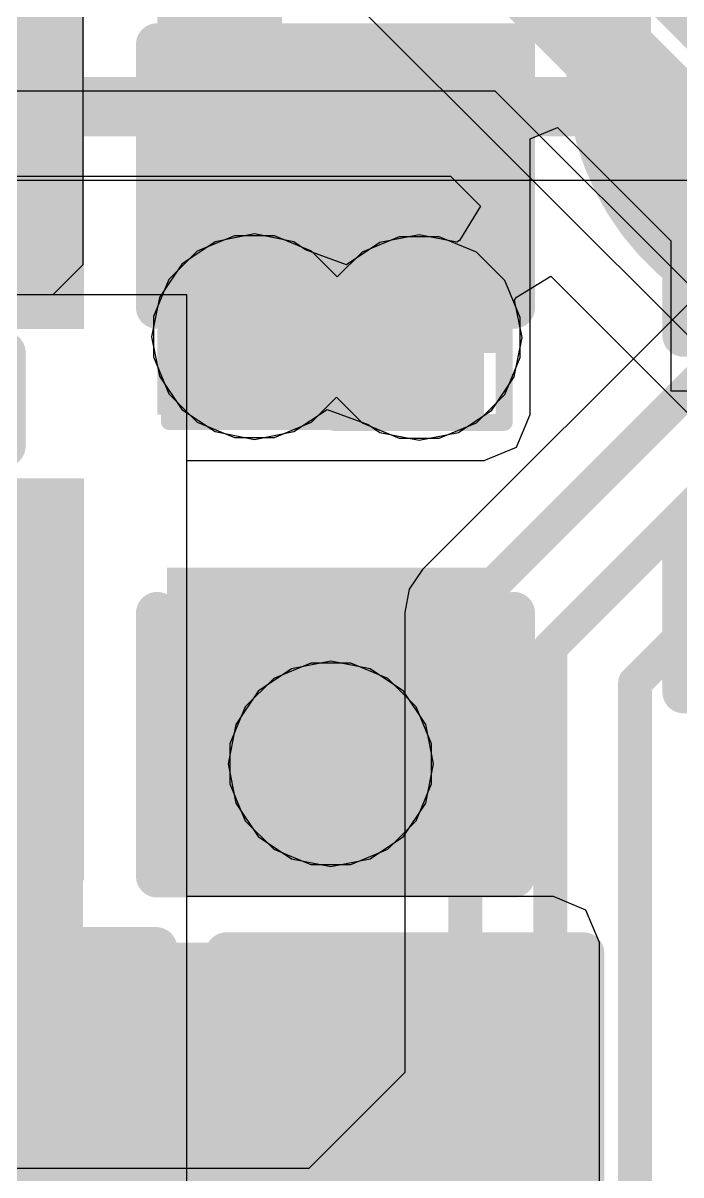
# Model space of a CAD drawing. Header units: inches. Extents: x -6 to 283, y -12 to 154.
# Drawn here: x 40.116 to 42.084, y -8.569 to -5.122 of the extents above; entities that cross this region are included whole.
import ezdxf

# ---------------------------------------------------------------- set-up
doc = ezdxf.new("R2010")
doc.units = ezdxf.units.IN
for name, color, linetype in [('Bottom Layer', 5, 'Continuous'), ('Bottom Overlay', 54, 'Continuous'), ('Bottom Paste', 16, 'Continuous'), ('Bottom Solder', 6, 'Continuous'), ('Drill Drawing', 1, 'Continuous'), ('GND-1', 16, 'Continuous'), ('GND-2', 90, 'Continuous'), ('GND-3', 216, 'Continuous'), ('GND-4', 54, 'Continuous'), ('PWR-1', 156, 'Continuous'), ('PWR-2', 130, 'Continuous'), ('Signal L1', 76, 'Continuous'), ('Signal L2', 6, 'Continuous'), ('Top Layer', 1, 'Continuous'), ('Via Holes', 16, 'Continuous')]:
    doc.layers.add(name, color=color, linetype=linetype)

# ---------------------------------------------------------------- blocks, each defined once
blk = doc.blocks.new('IND_0806_B_185')
at = {"layer": 'Bottom Layer'}
for points in [[(-1.325, 1), (-0.325, 1), (-0.325, -1), (-1.325, -1)], [(0.325, 1), (1.325, 1), (1.325, -1), (0.325, -1)]]:
    blk.add_hatch(color=5, dxfattribs=at).paths.add_polyline_path(points)
at = {"layer": 'Bottom Paste'}
for points in [[(-1.325, 1), (-0.325, 1), (-0.325, -1), (-1.325, -1)], [(0.325, 1), (1.325, 1), (1.325, -1), (0.325, -1)]]:
    blk.add_hatch(color=16, dxfattribs=at).paths.add_polyline_path(points)
at = {"layer": 'Bottom Solder'}
for points in [[(-1.4266, 1.1016), (-0.2234, 1.1016), (-0.2234, -1.1016), (-1.4266, -1.1016)], [(0.2234, 1.1016), (1.4266, 1.1016), (1.4266, -1.1016), (0.2234, -1.1016)]]:
    blk.add_hatch(color=6, dxfattribs=at).paths.add_polyline_path(points)
at = {"layer": 'Bottom Overlay'}
for points in [[(-0.127, 0.8636, 0.127, 0.127, 0), (0.1524, 0.8636, 0.127, 0.127, 0)], [(-0.127, -0.8636, 0.127, 0.127, 0), (0.1524, -0.8636, 0.127, 0.127, 0)]]:
    blk.add_lwpolyline(points, format="xyseb", dxfattribs=at)
for points in [[(-0.1588, 0.8636, 0.0635, 0.0635, 1), (-0.0952, 0.8636, 0.0635, 0.0635, 1)], [(0.1206, 0.8636, 0.0635, 0.0635, 1), (0.1842, 0.8636, 0.0635, 0.0635, 1)], [(-0.1588, -0.8636, 0.0635, 0.0635, 1), (-0.0952, -0.8636, 0.0635, 0.0635, 1)], [(0.1206, -0.8636, 0.0635, 0.0635, 1), (0.1842, -0.8636, 0.0635, 0.0635, 1)]]:
    blk.add_lwpolyline(points, format="xyseb", close=True, dxfattribs=at)
blk = doc.blocks.new('C___0603_B_408')
at = {"layer": 'Bottom Layer'}
for points in [[(-1.143, -0.4445), (-1.143, 0.4445), (-0.381, 0.4445), (-0.381, -0.4445)], [(0.381, -0.4445), (0.381, 0.4445), (1.143, 0.4445), (1.143, -0.4445)]]:
    blk.add_hatch(color=5, dxfattribs=at).paths.add_polyline_path(points)
at = {"layer": 'Bottom Paste'}
for points in [[(-1.143, -0.4445), (-1.143, 0.4445), (-0.381, 0.4445), (-0.381, -0.4445)], [(0.381, -0.4445), (0.381, 0.4445), (1.143, 0.4445), (1.143, -0.4445)]]:
    blk.add_hatch(color=16, dxfattribs=at).paths.add_polyline_path(points)
at = {"layer": 'Bottom Solder'}
for points in [[(-1.203, -0.5045), (-1.203, 0.5045), (-0.321, 0.5045), (-0.321, -0.5045)], [(0.321, -0.5045), (0.321, 0.5045), (1.203, 0.5045), (1.203, -0.5045)]]:
    blk.add_hatch(color=6, dxfattribs=at).paths.add_polyline_path(points)
at = {"layer": 'Bottom Overlay'}
for points in [[(-1.2446, 0.5334, 0.127, 0.127, 0), (-1.2446, -0.5334, 0.127, 0.127, 0)], [(-1.2446, 0.5334, 0.127, 0.127, 0), (-0.4572, 0.5334, 0.127, 0.127, 0)], [(1.2446, 0.5334, 0.127, 0.127, 0), (0.4572, 0.5334, 0.127, 0.127, 0)], [(1.2446, 0.5334, 0.127, 0.127, 0), (1.2446, -0.5334, 0.127, 0.127, 0)], [(-1.2446, -0.5334, 0.127, 0.127, 0), (-0.4572, -0.5334, 0.127, 0.127, 0)], [(0.4572, -0.5334, 0.127, 0.127, 0), (1.2446, -0.5334, 0.127, 0.127, 0)]]:
    blk.add_lwpolyline(points, format="xyseb", dxfattribs=at)
for points in [[(-1.2764, 0.5334, 0.0635, 0.0635, 1), (-1.2128, 0.5334, 0.0635, 0.0635, 1)], [(-1.2764, 0.5334, 0.0635, 0.0635, 1), (-1.2128, 0.5334, 0.0635, 0.0635, 1)], [(-0.4889, 0.5334, 0.0635, 0.0635, 1), (-0.4254, 0.5334, 0.0635, 0.0635, 1)], [(0.4255, 0.5334, 0.0635, 0.0635, 1), (0.489, 0.5334, 0.0635, 0.0635, 1)], [(1.2128, 0.5334, 0.0635, 0.0635, 1), (1.2764, 0.5334, 0.0635, 0.0635, 1)], [(1.2128, 0.5334, 0.0635, 0.0635, 1), (1.2764, 0.5334, 0.0635, 0.0635, 1)], [(-1.2764, -0.5334, 0.0635, 0.0635, 1), (-1.2128, -0.5334, 0.0635, 0.0635, 1)], [(-1.2764, -0.5334, 0.0635, 0.0635, 1), (-1.2128, -0.5334, 0.0635, 0.0635, 1)], [(-0.4889, -0.5334, 0.0635, 0.0635, 1), (-0.4254, -0.5334, 0.0635, 0.0635, 1)], [(0.4255, -0.5334, 0.0635, 0.0635, 1), (0.489, -0.5334, 0.0635, 0.0635, 1)], [(1.2128, -0.5334, 0.0635, 0.0635, 1), (1.2764, -0.5334, 0.0635, 0.0635, 1)], [(1.2128, -0.5334, 0.0635, 0.0635, 1), (1.2764, -0.5334, 0.0635, 0.0635, 1)]]:
    blk.add_lwpolyline(points, format="xyseb", close=True, dxfattribs=at)
blk = doc.blocks.new('C___0603_B_410')
at = {"layer": 'Bottom Layer'}
for points in [[(-1.143, -0.4445), (-1.143, 0.4445), (-0.381, 0.4445), (-0.381, -0.4445)], [(0.381, -0.4445), (0.381, 0.4445), (1.143, 0.4445), (1.143, -0.4445)]]:
    blk.add_hatch(color=5, dxfattribs=at).paths.add_polyline_path(points)
at = {"layer": 'Bottom Paste'}
for points in [[(-1.143, -0.4445), (-1.143, 0.4445), (-0.381, 0.4445), (-0.381, -0.4445)], [(0.381, -0.4445), (0.381, 0.4445), (1.143, 0.4445), (1.143, -0.4445)]]:
    blk.add_hatch(color=16, dxfattribs=at).paths.add_polyline_path(points)
at = {"layer": 'Bottom Solder'}
for points in [[(-1.203, -0.5045), (-1.203, 0.5045), (-0.321, 0.5045), (-0.321, -0.5045)], [(0.321, -0.5045), (0.321, 0.5045), (1.203, 0.5045), (1.203, -0.5045)]]:
    blk.add_hatch(color=6, dxfattribs=at).paths.add_polyline_path(points)
at = {"layer": 'Bottom Overlay'}
for points in [[(-1.2446, 0.5334, 0.127, 0.127, 0), (-1.2446, -0.5334, 0.127, 0.127, 0)], [(-1.2446, 0.5334, 0.127, 0.127, 0), (-0.4572, 0.5334, 0.127, 0.127, 0)], [(0.4572, 0.5334, 0.127, 0.127, 0), (1.2446, 0.5334, 0.127, 0.127, 0)], [(1.2446, 0.5334, 0.127, 0.127, 0), (1.2446, -0.5334, 0.127, 0.127, 0)], [(-1.2446, -0.5334, 0.127, 0.127, 0), (-0.4572, -0.5334, 0.127, 0.127, 0)], [(0.4572, -0.5334, 0.127, 0.127, 0), (1.2446, -0.5334, 0.127, 0.127, 0)]]:
    blk.add_lwpolyline(points, format="xyseb", dxfattribs=at)
for points in [[(-1.2764, 0.5334, 0.0635, 0.0635, 1), (-1.2128, 0.5334, 0.0635, 0.0635, 1)], [(-1.2764, 0.5334, 0.0635, 0.0635, 1), (-1.2128, 0.5334, 0.0635, 0.0635, 1)], [(-0.4889, 0.5334, 0.0635, 0.0635, 1), (-0.4254, 0.5334, 0.0635, 0.0635, 1)], [(0.4254, 0.5334, 0.0635, 0.0635, 1), (0.4889, 0.5334, 0.0635, 0.0635, 1)], [(1.2128, 0.5334, 0.0635, 0.0635, 1), (1.2764, 0.5334, 0.0635, 0.0635, 1)], [(1.2128, 0.5334, 0.0635, 0.0635, 1), (1.2764, 0.5334, 0.0635, 0.0635, 1)], [(-1.2764, -0.5334, 0.0635, 0.0635, 1), (-1.2128, -0.5334, 0.0635, 0.0635, 1)], [(-1.2764, -0.5334, 0.0635, 0.0635, 1), (-1.2128, -0.5334, 0.0635, 0.0635, 1)], [(-0.4889, -0.5334, 0.0635, 0.0635, 1), (-0.4254, -0.5334, 0.0635, 0.0635, 1)], [(0.4254, -0.5334, 0.0635, 0.0635, 1), (0.4889, -0.5334, 0.0635, 0.0635, 1)], [(1.2128, -0.5334, 0.0635, 0.0635, 1), (1.2764, -0.5334, 0.0635, 0.0635, 1)], [(1.2128, -0.5334, 0.0635, 0.0635, 1), (1.2764, -0.5334, 0.0635, 0.0635, 1)]]:
    blk.add_lwpolyline(points, format="xyseb", close=True, dxfattribs=at)
blk = doc.blocks.new('C___0603_B_413')
at = {"layer": 'Bottom Layer'}
for points in [[(-1.143, -0.4445), (-1.143, 0.4445), (-0.381, 0.4445), (-0.381, -0.4445)], [(0.381, -0.4445), (0.381, 0.4445), (1.143, 0.4445), (1.143, -0.4445)]]:
    blk.add_hatch(color=5, dxfattribs=at).paths.add_polyline_path(points)
at = {"layer": 'Bottom Paste'}
for points in [[(-1.143, -0.4445), (-1.143, 0.4445), (-0.381, 0.4445), (-0.381, -0.4445)], [(0.381, -0.4445), (0.381, 0.4445), (1.143, 0.4445), (1.143, -0.4445)]]:
    blk.add_hatch(color=16, dxfattribs=at).paths.add_polyline_path(points)
at = {"layer": 'Bottom Solder'}
for points in [[(-1.203, -0.5045), (-1.203, 0.5045), (-0.321, 0.5045), (-0.321, -0.5045)], [(0.321, -0.5045), (0.321, 0.5045), (1.203, 0.5045), (1.203, -0.5045)]]:
    blk.add_hatch(color=6, dxfattribs=at).paths.add_polyline_path(points)
at = {"layer": 'Bottom Overlay'}
for points in [[(-1.2446, 0.5334, 0.127, 0.127, 0), (-0.4572, 0.5334, 0.127, 0.127, 0)], [(-1.2446, 0.5334, 0.127, 0.127, 0), (-1.2446, -0.5334, 0.127, 0.127, 0)], [(0.4572, 0.5334, 0.127, 0.127, 0), (1.2446, 0.5334, 0.127, 0.127, 0)], [(1.2446, 0.5334, 0.127, 0.127, 0), (1.2446, -0.5334, 0.127, 0.127, 0)], [(-1.2446, -0.5334, 0.127, 0.127, 0), (-0.4572, -0.5334, 0.127, 0.127, 0)], [(0.4572, -0.5334, 0.127, 0.127, 0), (1.2446, -0.5334, 0.127, 0.127, 0)]]:
    blk.add_lwpolyline(points, format="xyseb", dxfattribs=at)
for points in [[(-1.2764, 0.5334, 0.0635, 0.0635, 1), (-1.2128, 0.5334, 0.0635, 0.0635, 1)], [(-1.2764, 0.5334, 0.0635, 0.0635, 1), (-1.2128, 0.5334, 0.0635, 0.0635, 1)], [(-0.4889, 0.5334, 0.0635, 0.0635, 1), (-0.4254, 0.5334, 0.0635, 0.0635, 1)], [(0.4254, 0.5334, 0.0635, 0.0635, 1), (0.4889, 0.5334, 0.0635, 0.0635, 1)], [(1.2128, 0.5334, 0.0635, 0.0635, 1), (1.2764, 0.5334, 0.0635, 0.0635, 1)], [(1.2128, 0.5334, 0.0635, 0.0635, 1), (1.2764, 0.5334, 0.0635, 0.0635, 1)], [(-1.2764, -0.5334, 0.0635, 0.0635, 1), (-1.2128, -0.5334, 0.0635, 0.0635, 1)], [(-1.2764, -0.5334, 0.0635, 0.0635, 1), (-1.2128, -0.5334, 0.0635, 0.0635, 1)], [(-0.4889, -0.5334, 0.0635, 0.0635, 1), (-0.4254, -0.5334, 0.0635, 0.0635, 1)], [(0.4254, -0.5334, 0.0635, 0.0635, 1), (0.4889, -0.5334, 0.0635, 0.0635, 1)], [(1.2128, -0.5334, 0.0635, 0.0635, 1), (1.2764, -0.5334, 0.0635, 0.0635, 1)], [(1.2128, -0.5334, 0.0635, 0.0635, 1), (1.2764, -0.5334, 0.0635, 0.0635, 1)]]:
    blk.add_lwpolyline(points, format="xyseb", close=True, dxfattribs=at)
blk = doc.blocks.new('C___0402_B_463')
at = {"layer": 'Bottom Layer'}
for points in [[(-0.2413, 0.3175), (-0.2413, -0.3175), (-0.6985, -0.3175), (-0.6985, 0.3175)], [(0.6985, 0.3175), (0.6985, -0.3175), (0.2413, -0.3175), (0.2413, 0.3175)]]:
    blk.add_hatch(color=5, dxfattribs=at).paths.add_polyline_path(points)
at = {"layer": 'Bottom Paste'}
for points in [[(-0.2413, 0.3175), (-0.2413, -0.3175), (-0.6985, -0.3175), (-0.6985, 0.3175)], [(0.6985, 0.3175), (0.6985, -0.3175), (0.2413, -0.3175), (0.2413, 0.3175)]]:
    blk.add_hatch(color=16, dxfattribs=at).paths.add_polyline_path(points)
at = {"layer": 'Bottom Solder'}
for points in [[(-0.1813, 0.3775), (-0.1813, -0.3775), (-0.7585, -0.3775), (-0.7585, 0.3775)], [(0.7585, 0.3775), (0.7585, -0.3775), (0.1813, -0.3775), (0.1813, 0.3775)]]:
    blk.add_hatch(color=6, dxfattribs=at).paths.add_polyline_path(points)
at = {"layer": 'Bottom Overlay'}
for points in [[(-0.7874, 0.4064, 0.127, 0.127, 0), (-0.2794, 0.4064, 0.127, 0.127, 0)], [(-0.7874, 0.4064, 0.127, 0.127, 0), (-0.7874, -0.4064, 0.127, 0.127, 0)], [(0.2794, 0.4064, 0.127, 0.127, 0), (0.7874, 0.4064, 0.127, 0.127, 0)], [(0.7874, 0.4064, 0.127, 0.127, 0), (0.7874, -0.4064, 0.127, 0.127, 0)], [(-0.7874, -0.4064, 0.127, 0.127, 0), (-0.2794, -0.4064, 0.127, 0.127, 0)], [(0.2794, -0.4064, 0.127, 0.127, 0), (0.7874, -0.4064, 0.127, 0.127, 0)]]:
    blk.add_lwpolyline(points, format="xyseb", dxfattribs=at)
for points in [[(-0.8191, 0.4064, 0.0635, 0.0635, 1), (-0.7556, 0.4064, 0.0635, 0.0635, 1)], [(-0.8191, 0.4064, 0.0635, 0.0635, 1), (-0.7556, 0.4064, 0.0635, 0.0635, 1)], [(-0.3111, 0.4064, 0.0635, 0.0635, 1), (-0.2477, 0.4064, 0.0635, 0.0635, 1)], [(0.2477, 0.4064, 0.0635, 0.0635, 1), (0.3111, 0.4064, 0.0635, 0.0635, 1)], [(0.7556, 0.4064, 0.0635, 0.0635, 1), (0.8191, 0.4064, 0.0635, 0.0635, 1)], [(0.7556, 0.4064, 0.0635, 0.0635, 1), (0.8191, 0.4064, 0.0635, 0.0635, 1)], [(-0.8191, -0.4064, 0.0635, 0.0635, 1), (-0.7556, -0.4064, 0.0635, 0.0635, 1)], [(-0.8191, -0.4064, 0.0635, 0.0635, 1), (-0.7556, -0.4064, 0.0635, 0.0635, 1)], [(-0.3111, -0.4064, 0.0635, 0.0635, 1), (-0.2477, -0.4064, 0.0635, 0.0635, 1)], [(0.2477, -0.4064, 0.0635, 0.0635, 1), (0.3111, -0.4064, 0.0635, 0.0635, 1)], [(0.7556, -0.4064, 0.0635, 0.0635, 1), (0.8191, -0.4064, 0.0635, 0.0635, 1)], [(0.7556, -0.4064, 0.0635, 0.0635, 1), (0.8191, -0.4064, 0.0635, 0.0635, 1)]]:
    blk.add_lwpolyline(points, format="xyseb", close=True, dxfattribs=at)

msp = doc.modelspace()

# ---------------------------------------------------------------- hatches: boundary and pattern name
at = {"layer": 'Bottom Layer'}
for points in [[(40.5177, -6.2936), (40.8022, -6.2936), (40.8022, -4.7512), (40.5177, -4.7512)], [(40.6066, -6.2936), (41.4956, -6.2936), (41.4956, -5.2875), (40.6066, -5.2875)], [(38.1428, -8.7699), (40.2957, -8.7699), (40.2957, -6.5854), (38.1428, -6.5854)], [(38.1428, -8.913), (41.7031, -8.913), (41.7031, -7.8733), (38.1428, -7.8733)]]:
    msp.add_hatch(color=5, dxfattribs=at).paths.add_polyline_path(points)
h = msp.add_hatch(color=5, dxfattribs=at)
edge = h.paths.add_edge_path()
edge.add_arc((40.8084, -6.0604), 0.2, 0, 360)
h = msp.add_hatch(color=5, dxfattribs=at)
edge = h.paths.add_edge_path()
edge.add_arc((41.3016, -6.0629), 0.2, 0, 360)
h = msp.add_hatch(color=5, dxfattribs=at)
edge = h.paths.add_edge_path()
edge.add_arc((41.037, -7.3386), 0.2, 0, 360)
at = {"layer": 'GND-1'}
h = msp.add_hatch(color=16, dxfattribs=at)
edge = h.paths.add_edge_path()
edge.add_arc((40.8084, -6.0604), 0.2, 0, 360)
h = msp.add_hatch(color=16, dxfattribs=at)
edge = h.paths.add_edge_path()
edge.add_arc((41.3016, -6.0629), 0.2, 0, 360)
h = msp.add_hatch(color=16, dxfattribs=at)
edge = h.paths.add_edge_path()
edge.add_arc((41.037, -7.3386), 0.2, 0, 360)
at = {"layer": 'GND-2'}
h = msp.add_hatch(color=90, dxfattribs=at)
edge = h.paths.add_edge_path()
edge.add_arc((40.8084, -6.0604), 0.2, 0, 360)
h = msp.add_hatch(color=90, dxfattribs=at)
edge = h.paths.add_edge_path()
edge.add_arc((41.3016, -6.0629), 0.2, 0, 360)
h = msp.add_hatch(color=90, dxfattribs=at)
edge = h.paths.add_edge_path()
edge.add_arc((41.037, -7.3386), 0.2, 0, 360)
at = {"layer": 'GND-3'}
h = msp.add_hatch(color=216, dxfattribs=at)
edge = h.paths.add_edge_path()
edge.add_arc((40.8084, -6.0604), 0.2, 0, 360)
h = msp.add_hatch(color=216, dxfattribs=at)
edge = h.paths.add_edge_path()
edge.add_arc((41.3016, -6.0629), 0.2, 0, 360)
h = msp.add_hatch(color=216, dxfattribs=at)
edge = h.paths.add_edge_path()
edge.add_arc((41.037, -7.3386), 0.2, 0, 360)
at = {"layer": 'GND-4'}
h = msp.add_hatch(color=54, dxfattribs=at)
edge = h.paths.add_edge_path()
edge.add_arc((40.8084, -6.0604), 0.2, 0, 360)
h = msp.add_hatch(color=54, dxfattribs=at)
edge = h.paths.add_edge_path()
edge.add_arc((41.3016, -6.0629), 0.2, 0, 360)
h = msp.add_hatch(color=54, dxfattribs=at)
edge = h.paths.add_edge_path()
edge.add_arc((41.037, -7.3386), 0.2, 0, 360)
at = {"layer": 'PWR-1'}
h = msp.add_hatch(color=156, dxfattribs=at)
edge = h.paths.add_edge_path()
edge.add_arc((40.8084, -6.0604), 0.2, 0, 360)
h = msp.add_hatch(color=156, dxfattribs=at)
edge = h.paths.add_edge_path()
edge.add_arc((41.3016, -6.0629), 0.2, 0, 360)
h = msp.add_hatch(color=156, dxfattribs=at)
edge = h.paths.add_edge_path()
edge.add_arc((41.037, -7.3386), 0.2, 0, 360)
at = {"layer": 'PWR-2'}
h = msp.add_hatch(color=130, dxfattribs=at)
edge = h.paths.add_edge_path()
edge.add_arc((40.8084, -6.0604), 0.2, 0, 360)
h = msp.add_hatch(color=130, dxfattribs=at)
edge = h.paths.add_edge_path()
edge.add_arc((41.3016, -6.0629), 0.2, 0, 360)
h = msp.add_hatch(color=130, dxfattribs=at)
edge = h.paths.add_edge_path()
edge.add_arc((41.037, -7.3386), 0.2, 0, 360)
at = {"layer": 'Signal L1'}
h = msp.add_hatch(color=76, dxfattribs=at)
edge = h.paths.add_edge_path()
edge.add_arc((40.8084, -6.0604), 0.2, 0, 360)
h = msp.add_hatch(color=76, dxfattribs=at)
edge = h.paths.add_edge_path()
edge.add_arc((41.3016, -6.0629), 0.2, 0, 360)
h = msp.add_hatch(color=76, dxfattribs=at)
edge = h.paths.add_edge_path()
edge.add_arc((41.037, -7.3386), 0.2, 0, 360)
at = {"layer": 'Signal L2'}
h = msp.add_hatch(color=6, dxfattribs=at)
edge = h.paths.add_edge_path()
edge.add_arc((40.8084, -6.0604), 0.2, 0, 360)
h = msp.add_hatch(color=6, dxfattribs=at)
edge = h.paths.add_edge_path()
edge.add_arc((41.3016, -6.0629), 0.2, 0, 360)
h = msp.add_hatch(color=6, dxfattribs=at)
edge = h.paths.add_edge_path()
edge.add_arc((41.037, -7.3386), 0.2, 0, 360)
at = {"layer": 'Top Layer'}
h = msp.add_hatch(color=1, dxfattribs=at)
edge = h.paths.add_edge_path()
edge.add_arc((40.8084, -6.0604), 0.2, 0, 360)
h = msp.add_hatch(color=1, dxfattribs=at)
edge = h.paths.add_edge_path()
edge.add_arc((41.3016, -6.0629), 0.2, 0, 360)
h = msp.add_hatch(color=1, dxfattribs=at)
edge = h.paths.add_edge_path()
edge.add_arc((41.037, -7.3386), 0.2, 0, 360)
at = {"layer": 'Via Holes'}
h = msp.add_hatch(color=7, dxfattribs=at)
edge = h.paths.add_edge_path()
edge.add_arc((40.8084, -6.0604), 0.1, 0, 360)
h = msp.add_hatch(color=7, dxfattribs=at)
edge = h.paths.add_edge_path()
edge.add_arc((41.3016, -6.0629), 0.1, 0, 360)
h = msp.add_hatch(color=7, dxfattribs=at)
edge = h.paths.add_edge_path()
edge.add_arc((41.037, -7.3386), 0.1, 0, 360)

# ---------------------------------------------------------------- linework, layer by layer
at = {"layer": 'Bottom Layer'}
for p, q in [((40.2957, -4.9014), (40.2957, -5.8456)), ((41.633, -5.4683), (41.7152, -5.4342)), ((41.7152, -5.4342), (42.0544, -5.7734)), ((41.633, -6.2936), (41.633, -5.4683)), ((42.0544, -5.7734), (42.0544, -6.2223)), ((40.2957, -5.8456), (40.2059, -5.9354)), ((40.6066, -5.9354), (38.0034, -5.9354)), ((40.2059, -5.9354), (38.1969, -5.9354)), ((40.6066, -9.0505), (40.6066, -5.9354)), ((42.0544, -6.2223), (42.9434, -6.2223)), ((41.5928, -6.3908), (41.633, -6.2936)), ((41.4956, -6.431), (41.5928, -6.3908)), ((40.6066, -7.7359), (40.6066, -6.431)), ((40.6066, -6.431), (41.4956, -6.431)), ((41.7031, -7.7359), (40.6066, -7.7359)), ((41.8003, -7.7761), (41.7031, -7.7359)), ((41.8406, -7.8733), (41.8003, -7.7761)), ((41.8406, -8.913), (41.8406, -7.8733))]:
    msp.add_line(p, q, dxfattribs=at)
for points in [[(41.5022, -4.4912, 0.1524, 0.1524, 0), (42.3349, -5.3238, 0.1524, 0.1524, 0)], [(40.8022, -5.5974, 0.1778, 0.1778, 0), (40.8022, -4.6983, 0.1778, 0.1778, 0)], [(41.3604, -4.7865, 0.1524, 0.1524, 0), (42.2576, -5.6836, 0.1524, 0.1524, 0)], [(41.2198, -5.451, 0.1524, 0.1524, 0), (41.2586, -5.451, 0.1524, 0.1524, 0)]]:
    msp.add_lwpolyline(points, format="xyseb", dxfattribs=at)
for points in [[(41.1817, -5.451, 0.0762, 0.0762, 1), (41.2579, -5.451, 0.0762, 0.0762, 1)], [(41.2205, -5.451, 0.0762, 0.0762, 1), (41.2967, -5.451, 0.0762, 0.0762, 1)], [(40.7578, -5.5974, 0.0889, 0.0889, 1), (40.8467, -5.5974, 0.0889, 0.0889, 1)]]:
    msp.add_lwpolyline(points, format="xyseb", close=True, dxfattribs=at)
at = {"layer": 'Drill Drawing'}
for points in [[(40.5544, -5.8064, 0.0508, 0.0508, 0), (41.0624, -5.8064, 0.0508, 0.0508, 0)], [(40.5544, -6.3144, 0.0508, 0.0508, 0), (40.5544, -5.8064, 0.0508, 0.0508, 0)], [(41.0476, -5.8089, 0.0508, 0.0508, 0), (41.5556, -5.8089, 0.0508, 0.0508, 0)], [(41.0476, -6.3169, 0.0508, 0.0508, 0), (41.0476, -5.8089, 0.0508, 0.0508, 0)], [(41.0624, -6.3144, 0.0508, 0.0508, 0), (41.0624, -5.8064, 0.0508, 0.0508, 0)], [(41.5556, -6.3169, 0.0508, 0.0508, 0), (41.5556, -5.8089, 0.0508, 0.0508, 0)], [(40.5544, -6.3144, 0.0508, 0.0508, 0), (41.0624, -6.3144, 0.0508, 0.0508, 0)], [(41.0476, -6.3169, 0.0508, 0.0508, 0), (41.5556, -6.3169, 0.0508, 0.0508, 0)], [(40.783, -7.0846, 0.0508, 0.0508, 0), (41.291, -7.0846, 0.0508, 0.0508, 0)], [(40.783, -7.5926, 0.0508, 0.0508, 0), (40.783, -7.0846, 0.0508, 0.0508, 0)], [(41.291, -7.5926, 0.0508, 0.0508, 0), (41.291, -7.0846, 0.0508, 0.0508, 0)], [(40.783, -7.5926, 0.0508, 0.0508, 0), (41.291, -7.5926, 0.0508, 0.0508, 0)]]:
    msp.add_lwpolyline(points, format="xyseb", dxfattribs=at)
for points in [[(40.5417, -5.8064, 0.0254, 0.0254, 1), (40.5671, -5.8064, 0.0254, 0.0254, 1)], [(40.5417, -5.8064, 0.0254, 0.0254, 1), (40.5671, -5.8064, 0.0254, 0.0254, 1)], [(41.0349, -5.8089, 0.0254, 0.0254, 1), (41.0603, -5.8089, 0.0254, 0.0254, 1)], [(41.0349, -5.8089, 0.0254, 0.0254, 1), (41.0603, -5.8089, 0.0254, 0.0254, 1)], [(41.0497, -5.8064, 0.0254, 0.0254, 1), (41.0751, -5.8064, 0.0254, 0.0254, 1)], [(41.0497, -5.8064, 0.0254, 0.0254, 1), (41.0751, -5.8064, 0.0254, 0.0254, 1)], [(41.5429, -5.8089, 0.0254, 0.0254, 1), (41.5683, -5.8089, 0.0254, 0.0254, 1)], [(41.5429, -5.8089, 0.0254, 0.0254, 1), (41.5683, -5.8089, 0.0254, 0.0254, 1)], [(40.5417, -6.3144, 0.0254, 0.0254, 1), (40.5671, -6.3144, 0.0254, 0.0254, 1)], [(40.5417, -6.3144, 0.0254, 0.0254, 1), (40.5671, -6.3144, 0.0254, 0.0254, 1)], [(41.0349, -6.3169, 0.0254, 0.0254, 1), (41.0603, -6.3169, 0.0254, 0.0254, 1)], [(41.0349, -6.3169, 0.0254, 0.0254, 1), (41.0603, -6.3169, 0.0254, 0.0254, 1)], [(41.0497, -6.3144, 0.0254, 0.0254, 1), (41.0751, -6.3144, 0.0254, 0.0254, 1)], [(41.0497, -6.3144, 0.0254, 0.0254, 1), (41.0751, -6.3144, 0.0254, 0.0254, 1)], [(41.5429, -6.3169, 0.0254, 0.0254, 1), (41.5683, -6.3169, 0.0254, 0.0254, 1)], [(41.5429, -6.3169, 0.0254, 0.0254, 1), (41.5683, -6.3169, 0.0254, 0.0254, 1)], [(40.7703, -7.0846, 0.0254, 0.0254, 1), (40.7957, -7.0846, 0.0254, 0.0254, 1)], [(40.7703, -7.0846, 0.0254, 0.0254, 1), (40.7957, -7.0846, 0.0254, 0.0254, 1)], [(41.2783, -7.0846, 0.0254, 0.0254, 1), (41.3037, -7.0846, 0.0254, 0.0254, 1)], [(41.2783, -7.0846, 0.0254, 0.0254, 1), (41.3037, -7.0846, 0.0254, 0.0254, 1)], [(40.7703, -7.5926, 0.0254, 0.0254, 1), (40.7957, -7.5926, 0.0254, 0.0254, 1)], [(40.7703, -7.5926, 0.0254, 0.0254, 1), (40.7957, -7.5926, 0.0254, 0.0254, 1)], [(41.2783, -7.5926, 0.0254, 0.0254, 1), (41.3037, -7.5926, 0.0254, 0.0254, 1)], [(41.2783, -7.5926, 0.0254, 0.0254, 1), (41.3037, -7.5926, 0.0254, 0.0254, 1)]]:
    msp.add_lwpolyline(points, format="xyseb", close=True, dxfattribs=at)
at = {"layer": 'GND-1'}
for p, q in [((40.7485, -5.7588), (40.6376, -5.8047)), ((40.8684, -5.7588), (40.7485, -5.7588)), ((40.9793, -5.8047), (40.8684, -5.7588)), ((41.2416, -5.7613), (41.1307, -5.8072)), ((41.3616, -5.7613), (41.2416, -5.7613)), ((41.4724, -5.8072), (41.3616, -5.7613)), ((40.6376, -5.8047), (40.5528, -5.8895)), ((41.0563, -5.8817), (40.9793, -5.8047)), ((41.1307, -5.8072), (41.0563, -5.8817)), ((41.5573, -5.8921), (41.4724, -5.8072)), ((40.5528, -5.8895), (40.5068, -6.0004)), ((41.6032, -6.0029), (41.5573, -5.8921)), ((40.5068, -6.0004), (40.5068, -6.1204)), ((41.6032, -6.1229), (41.6032, -6.0029)), ((40.5068, -6.1204), (40.5528, -6.2312)), ((41.5573, -6.2337), (41.6032, -6.1229)), ((40.5528, -6.2312), (40.6376, -6.3161)), ((41.4724, -6.3186), (41.5573, -6.2337)), ((40.9793, -6.3161), (41.0537, -6.2416)), ((41.0537, -6.2416), (41.1307, -6.3186)), ((40.6376, -6.3161), (40.7485, -6.362)), ((40.8684, -6.362), (40.9793, -6.3161)), ((41.1307, -6.3186), (41.2416, -6.3645)), ((41.3616, -6.3645), (41.4724, -6.3186)), ((40.7485, -6.362), (40.8684, -6.362)), ((41.2416, -6.3645), (41.3616, -6.3645))]:
    msp.add_line(p, q, dxfattribs=at)
at = {"layer": 'GND-2'}
for p, q in [((40.7485, -5.7588), (40.6376, -5.8047)), ((40.8684, -5.7588), (40.7485, -5.7588)), ((40.9793, -5.8047), (40.8684, -5.7588)), ((41.2416, -5.7613), (41.1307, -5.8072)), ((41.3616, -5.7613), (41.2416, -5.7613)), ((41.4724, -5.8072), (41.3616, -5.7613)), ((40.6376, -5.8047), (40.5528, -5.8895)), ((41.0563, -5.8817), (40.9793, -5.8047)), ((41.1307, -5.8072), (41.0563, -5.8817)), ((41.5573, -5.8921), (41.4724, -5.8072)), ((40.5528, -5.8895), (40.5068, -6.0004)), ((41.6032, -6.0029), (41.5573, -5.8921)), ((40.5068, -6.0004), (40.5068, -6.1204)), ((41.6032, -6.1229), (41.6032, -6.0029)), ((40.5068, -6.1204), (40.5528, -6.2312)), ((41.5573, -6.2337), (41.6032, -6.1229)), ((40.5528, -6.2312), (40.6376, -6.3161)), ((41.4724, -6.3186), (41.5573, -6.2337)), ((40.9793, -6.3161), (41.0537, -6.2416)), ((41.0537, -6.2416), (41.1307, -6.3186)), ((40.6376, -6.3161), (40.7485, -6.362)), ((40.8684, -6.362), (40.9793, -6.3161)), ((41.1307, -6.3186), (41.2416, -6.3645)), ((41.3616, -6.3645), (41.4724, -6.3186)), ((40.7485, -6.362), (40.8684, -6.362)), ((41.2416, -6.3645), (41.3616, -6.3645))]:
    msp.add_line(p, q, dxfattribs=at)
at = {"layer": 'GND-3'}
for p, q in [((40.7485, -5.7588), (40.6376, -5.8047)), ((40.8684, -5.7588), (40.7485, -5.7588)), ((40.9793, -5.8047), (40.8684, -5.7588)), ((41.2416, -5.7613), (41.1307, -5.8072)), ((41.3616, -5.7613), (41.2416, -5.7613)), ((41.4724, -5.8072), (41.3616, -5.7613)), ((40.6376, -5.8047), (40.5528, -5.8895)), ((41.0563, -5.8817), (40.9793, -5.8047)), ((41.1307, -5.8072), (41.0563, -5.8817)), ((41.5573, -5.8921), (41.4724, -5.8072)), ((40.5528, -5.8895), (40.5068, -6.0004)), ((41.6032, -6.0029), (41.5573, -5.8921)), ((40.5068, -6.0004), (40.5068, -6.1204)), ((41.6032, -6.1229), (41.6032, -6.0029)), ((40.5068, -6.1204), (40.5528, -6.2312)), ((41.5573, -6.2337), (41.6032, -6.1229)), ((40.5528, -6.2312), (40.6376, -6.3161)), ((41.4724, -6.3186), (41.5573, -6.2337)), ((40.9793, -6.3161), (41.0537, -6.2416)), ((41.0537, -6.2416), (41.1307, -6.3186)), ((40.6376, -6.3161), (40.7485, -6.362)), ((40.8684, -6.362), (40.9793, -6.3161)), ((41.1307, -6.3186), (41.2416, -6.3645)), ((41.3616, -6.3645), (41.4724, -6.3186)), ((40.7485, -6.362), (40.8684, -6.362)), ((41.2416, -6.3645), (41.3616, -6.3645))]:
    msp.add_line(p, q, dxfattribs=at)
at = {"layer": 'GND-4'}
for p, q in [((40.7485, -5.7588), (40.6376, -5.8047)), ((40.8684, -5.7588), (40.7485, -5.7588)), ((40.9793, -5.8047), (40.8684, -5.7588)), ((41.2416, -5.7613), (41.1307, -5.8072)), ((41.3616, -5.7613), (41.2416, -5.7613)), ((41.4724, -5.8072), (41.3616, -5.7613)), ((40.6376, -5.8047), (40.5528, -5.8895)), ((41.0563, -5.8817), (40.9793, -5.8047)), ((41.1307, -5.8072), (41.0563, -5.8817)), ((41.5573, -5.8921), (41.4724, -5.8072)), ((40.5528, -5.8895), (40.5068, -6.0004)), ((41.6032, -6.0029), (41.5573, -5.8921)), ((40.5068, -6.0004), (40.5068, -6.1204)), ((41.6032, -6.1229), (41.6032, -6.0029)), ((40.5068, -6.1204), (40.5528, -6.2312)), ((41.5573, -6.2337), (41.6032, -6.1229)), ((40.5528, -6.2312), (40.6376, -6.3161)), ((41.4724, -6.3186), (41.5573, -6.2337)), ((40.9793, -6.3161), (41.0537, -6.2416)), ((41.0537, -6.2416), (41.1307, -6.3186)), ((40.6376, -6.3161), (40.7485, -6.362)), ((40.8684, -6.362), (40.9793, -6.3161)), ((41.1307, -6.3186), (41.2416, -6.3645)), ((41.3616, -6.3645), (41.4724, -6.3186)), ((40.7485, -6.362), (40.8684, -6.362)), ((41.2416, -6.3645), (41.3616, -6.3645))]:
    msp.add_line(p, q, dxfattribs=at)
at = {"layer": 'PWR-1'}
for p, q in [((41.5288, -5.3256), (38.2025, -5.3256)), ((42.8633, -6.6601), (41.5288, -5.3256)), ((38.2139, -5.5796), (41.3952, -5.5796)), ((41.3952, -5.5796), (41.4852, -5.6696)), ((41.4852, -5.6696), (41.4218, -5.7723)), ((40.8084, -5.7529), (40.6908, -5.7763)), ((40.9261, -5.7763), (40.8084, -5.7529)), ((41.3016, -5.7554), (41.1839, -5.7788)), ((41.4137, -5.7777), (41.3016, -5.7554)), ((40.6908, -5.7763), (40.591, -5.8429)), ((40.9617, -5.8001), (40.9261, -5.7763)), ((41.1839, -5.7788), (41.0841, -5.8455)), ((41.4218, -5.7723), (41.4137, -5.7777)), ((41.0841, -5.8455), (40.9617, -5.8001)), ((40.591, -5.8429), (40.5243, -5.9427)), ((41.5922, -5.9426), (41.6949, -5.8793)), ((41.6949, -5.8793), (42.7954, -6.9798)), ((40.5243, -5.9427), (40.5009, -6.0604)), ((41.5868, -5.9508), (41.5922, -5.9426)), ((41.6091, -6.0629), (41.5868, -5.9508)), ((40.5009, -6.0604), (40.5243, -6.1781)), ((41.5857, -6.1806), (41.6091, -6.0629)), ((40.5243, -6.1781), (40.591, -6.2778)), ((41.519, -6.2803), (41.5857, -6.1806)), ((40.591, -6.2778), (40.6908, -6.3445)), ((40.9261, -6.3445), (41.0259, -6.2778)), ((41.0259, -6.2778), (41.1483, -6.3232)), ((41.4192, -6.347), (41.519, -6.2803)), ((41.1483, -6.3232), (41.1839, -6.347)), ((40.6908, -6.3445), (40.8084, -6.3679)), ((40.8084, -6.3679), (40.9261, -6.3445)), ((41.1839, -6.347), (41.3016, -6.3704)), ((41.3016, -6.3704), (41.4192, -6.347)), ((41.037, -7.0311), (40.9193, -7.0545)), ((41.1546, -7.0545), (41.037, -7.0311)), ((40.9193, -7.0545), (40.8195, -7.1212)), ((41.2544, -7.1212), (41.1546, -7.0545)), ((40.8195, -7.1212), (40.7529, -7.2209)), ((41.3211, -7.2209), (41.2544, -7.1212)), ((40.7529, -7.2209), (40.7295, -7.3386)), ((41.3445, -7.3386), (41.3211, -7.2209)), ((40.7295, -7.3386), (40.7529, -7.4563)), ((41.3211, -7.4563), (41.3445, -7.3386)), ((40.7529, -7.4563), (40.8195, -7.5561)), ((41.2544, -7.5561), (41.3211, -7.4563)), ((40.8195, -7.5561), (40.9193, -7.6227)), ((41.1546, -7.6227), (41.2544, -7.5561)), ((40.9193, -7.6227), (41.037, -7.6461)), ((41.037, -7.6461), (41.1546, -7.6227))]:
    msp.add_line(p, q, dxfattribs=at)
at = {"layer": 'PWR-2'}
for p, q in [((41.096, -5.047), (42.4553, -6.4063)), ((40.977, -7.037), (40.8661, -7.0829)), ((41.097, -7.037), (40.977, -7.037)), ((41.2078, -7.0829), (41.097, -7.037)), ((40.8661, -7.0829), (40.7813, -7.1678)), ((41.2926, -7.1678), (41.2078, -7.0829)), ((40.7813, -7.1678), (40.7354, -7.2786)), ((41.3386, -7.2786), (41.2926, -7.1678)), ((40.7354, -7.2786), (40.7354, -7.3986)), ((41.3386, -7.3986), (41.3386, -7.2786)), ((40.7354, -7.3986), (40.7813, -7.5095)), ((41.2926, -7.5095), (41.3386, -7.3986)), ((40.7813, -7.5095), (40.8661, -7.5943)), ((41.2078, -7.5943), (41.2926, -7.5095)), ((40.8661, -7.5943), (40.977, -7.6402)), ((41.097, -7.6402), (41.2078, -7.5943)), ((40.977, -7.6402), (41.097, -7.6402))]:
    msp.add_line(p, q, dxfattribs=at)
for points in [[(41.8283, -5.1625, 0.254, 0.254, 0), (41.8283, -4.3005, 0.254, 0.254, 0)], [(41.8283, -5.1625, 0.254, 0.254, 0), (42.8633, -6.1975, 0.254, 0.254, 0)]]:
    msp.add_lwpolyline(points, format="xyseb", dxfattribs=at)
msp.add_lwpolyline([(41.7648, -5.1625, 0.127, 0.127, 1), (41.8918, -5.1625, 0.127, 0.127, 1)], format="xyseb", close=True, dxfattribs=at)
msp.add_lwpolyline([(41.7648, -5.1625, 0.127, 0.127, 1), (41.8918, -5.1625, 0.127, 0.127, 1)], format="xyseb", close=True, dxfattribs=at)
at = {"layer": 'Signal L1'}
for points in [[(41.8674, -5.2543, 0.254, 0.254, 0), (41.8674, -4.2125, 0.254, 0.254, 0)], [(42.5739, -5.9608, 0.254, 0.254, -0.414214), (41.8674, -5.2543, 0.254, 0.254, 0)]]:
    msp.add_lwpolyline(points, format="xyseb", dxfattribs=at)
msp.add_lwpolyline([(41.8039, -5.2543, 0.127, 0.127, 1), (41.9309, -5.2543, 0.127, 0.127, 1)], format="xyseb", close=True, dxfattribs=at)
msp.add_lwpolyline([(41.8039, -5.2543, 0.127, 0.127, 1), (41.9309, -5.2543, 0.127, 0.127, 1)], format="xyseb", close=True, dxfattribs=at)
at = {"layer": 'Top Layer'}
for p, q in [((38.9937, -5.5924), (42.3597, -5.5924)), ((42.3937, -5.6746), (41.3111, -6.7572)), ((40.7485, -5.7588), (40.6376, -5.8047)), ((40.8684, -5.7588), (40.7485, -5.7588)), ((40.9793, -5.8047), (40.8684, -5.7588)), ((41.2416, -5.7613), (41.1307, -5.8072)), ((41.3616, -5.7613), (41.2416, -5.7613)), ((41.4724, -5.8072), (41.3616, -5.7613)), ((40.6376, -5.8047), (40.5528, -5.8895)), ((41.0563, -5.8817), (40.9793, -5.8047)), ((41.1307, -5.8072), (41.0563, -5.8817)), ((41.5573, -5.8921), (41.4724, -5.8072)), ((40.5528, -5.8895), (40.5068, -6.0004)), ((41.6032, -6.0029), (41.5573, -5.8921)), ((40.5068, -6.0004), (40.5068, -6.1204)), ((41.6032, -6.1229), (41.6032, -6.0029)), ((40.5068, -6.1204), (40.5528, -6.2312)), ((41.5573, -6.2337), (41.6032, -6.1229)), ((40.5528, -6.2312), (40.6376, -6.3161)), ((41.4724, -6.3186), (41.5573, -6.2337)), ((40.9793, -6.3161), (41.0537, -6.2416)), ((41.0537, -6.2416), (41.1307, -6.3186)), ((40.6376, -6.3161), (40.7485, -6.362)), ((40.8684, -6.362), (40.9793, -6.3161)), ((41.1307, -6.3186), (41.2416, -6.3645)), ((41.3616, -6.3645), (41.4724, -6.3186)), ((40.7485, -6.362), (40.8684, -6.362)), ((41.2416, -6.3645), (41.3616, -6.3645)), ((41.3111, -6.7572), (41.2718, -6.816)), ((41.2718, -6.816), (41.258, -6.8854)), ((41.258, -6.8854), (41.258, -8.2625)), ((41.258, -8.2625), (40.971, -8.5495)), ((40.971, -8.5495), (37.7486, -8.5495))]:
    msp.add_line(p, q, dxfattribs=at)
for points in [[(41.4393, -6.8854, 0.1016, 0.1016, 0), (43.9067, -4.418, 0.1016, 0.1016, 0)], [(41.6933, -6.9906, 0.1016, 0.1016, 0), (44.0119, -4.672, 0.1016, 0.1016, 0)], [(41.9473, -7.0958, 0.1016, 0.1016, 0), (44.1171, -4.926, 0.1016, 0.1016, 0)], [(38.5492, -5.3723, 0.1778, 0.1778, 0), (42.5809, -5.3723, 0.1778, 0.1778, 0)], [(41.4393, -8.3376, 0.1016, 0.1016, 0), (41.4393, -6.8854, 0.1016, 0.1016, 0)], [(41.6933, -8.5112, 0.1016, 0.1016, 0), (41.6933, -6.9906, 0.1016, 0.1016, 0)], [(41.9473, -8.6887, 0.1016, 0.1016, 0), (41.9473, -7.0958, 0.1016, 0.1016, 0)], [(41.0461, -8.7307, 0.1016, 0.1016, 0), (41.4393, -8.3376, 0.1016, 0.1016, 0)], [(41.1714, -9.0331, 0.1016, 0.1016, 0), (41.6933, -8.5112, 0.1016, 0.1016, 0)]]:
    msp.add_lwpolyline(points, format="xyseb", dxfattribs=at)
for points in [[(41.4139, -6.8854, 0.0508, 0.0508, 1), (41.4647, -6.8854, 0.0508, 0.0508, 1)], [(41.4139, -6.8854, 0.0508, 0.0508, 1), (41.4647, -6.8854, 0.0508, 0.0508, 1)], [(41.6679, -6.9906, 0.0508, 0.0508, 1), (41.7187, -6.9906, 0.0508, 0.0508, 1)], [(41.6679, -6.9906, 0.0508, 0.0508, 1), (41.7187, -6.9906, 0.0508, 0.0508, 1)], [(41.9219, -7.0958, 0.0508, 0.0508, 1), (41.9727, -7.0958, 0.0508, 0.0508, 1)], [(41.9219, -7.0958, 0.0508, 0.0508, 1), (41.9727, -7.0958, 0.0508, 0.0508, 1)], [(41.4139, -8.3376, 0.0508, 0.0508, 1), (41.4647, -8.3376, 0.0508, 0.0508, 1)], [(41.4139, -8.3376, 0.0508, 0.0508, 1), (41.4647, -8.3376, 0.0508, 0.0508, 1)], [(41.6679, -8.5112, 0.0508, 0.0508, 1), (41.7187, -8.5112, 0.0508, 0.0508, 1)], [(41.6679, -8.5112, 0.0508, 0.0508, 1), (41.7187, -8.5112, 0.0508, 0.0508, 1)]]:
    msp.add_lwpolyline(points, format="xyseb", close=True, dxfattribs=at)

# ---------------------------------------------------------------- block references
at = {"rotation": 90}
for name, p in [('IND_0806_B_185', (39.1969, -6.2604)), ('C___0603_B_413', (41.0511, -6.4305)), ('C___0402_B_463', (42.4989, -6.3366)), ('C___0603_B_408', (39.9809, -9.1354)), ('C___0603_B_410', (41.2586, -9.1509))]:
    msp.add_blockref(name, p, dxfattribs=at)

doc.saveas('drawing.dxf')
